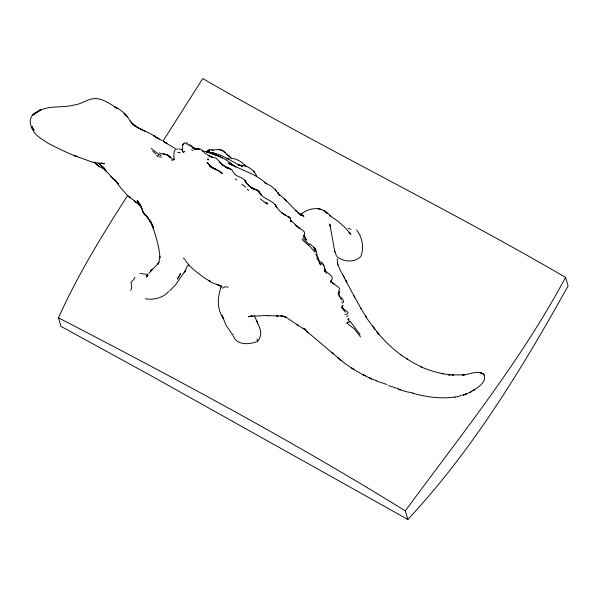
<?xml version="1.0" encoding="UTF-8"?>
<svg xmlns="http://www.w3.org/2000/svg" width="598" height="598" viewBox="0 0 598 598"><rect width="100%" height="100%" fill="white"/><g stroke="black" fill="none" stroke-linecap="round" stroke-linejoin="round"><path stroke-width="0.9" d="M330.634 281.845L331 283.033M182.427 151.78L182.682 144.985L184.834 142.735M208.889 151.743L208.904 149.934L208.889 151.743L207.379 151.152L206.639 152.393M331.045 280.955L330.956 281.299M208.792 150.883C208.538 149.739 209.846 149.679 210.735 149.844C215.848 150.651 221.297 147.317 225.177 152.767M173.846 159.068L174.018 152.139L174.93 149.948M182.39 151.683L182.696 150.554M151.189 148.424L158.537 154.217L157.797 156.728L156.721 155.144M134.969 277.27L133.795 279.49L131.089 282.106L131.702 288.296L130.626 290.254M221.723 287.145L221.94 285.739M360.557 336.995L354.517 329.124L346.99 323.212L347.408 322.068M207.043 152.019L207.588 150.748L207.379 151.152L208.754 151.257M339.799 291.196L338.67 293.192L338.902 292.108L339.103 293.618M163.336 140.605L202.767 78.555C322.09 147.743 446.347 207.984 565.559 277.375L568.1 285.949C522.121 368.368 472.57 450.227 407.851 519.445L149.455 374.841L61.003 326.381L58.462 317.807C77.718 274.945 102.4 234.827 127.725 195.344M343.028 305.286L342.475 307.178L344.396 310.145M331.038 281.03L331.322 280.611L330.948 281.097M565.559 277.375C520.925 360.953 461.148 434.776 405.309 510.871L407.851 519.445M147.145 275.895L146.473 277.091L147.766 275.207M184.999 271.298L187.286 266.043L188.893 265.019M184.117 272.815L185.425 270.58L175.573 284.783L169.75 290.86M342.49 305.451L341.645 307.327L345.233 312.223M182.682 144.985L183.623 143.513M232.749 334.185C235.298 345.659 249.112 344.874 257.611 341.376C260.795 337.586 261.887 331.793 259.345 327.405M175.573 149.732L176.133 148.954M341.914 307.955L342.475 307.178M173.644 160.047L174.369 159.061M148.685 273.465L158.164 263.561L157.745 264.286L158.956 262.171L158.679 262.911L159.98 256.796L159.935 257.514C159.061 245.023 154.957 232.801 150.532 221.193L153.701 228.488L152.909 226.5L153.051 226.859M184.109 151.683L184.356 151.376L183.474 152.46L183.773 152.094M208.695 151.002L208.351 151.421L209.038 151.122M206.908 151.84L207.304 151.369M331.105 280.888C334.865 276.874 328.504 273.772 326.037 271.357M209.397 149.881L209.696 149.799M177.075 149.5L177.673 148.88M168.591 291.607C162.783 298.103 153.701 300.099 145.336 298.813M347.901 313.419L345.031 314.698M339.081 290.411L338.326 291.017M222.576 288.184L225.319 286.659L228.032 287.204M38.78 110.832L37.39 111.893C48.191 104.77 62.655 108.283 73.92 105.024C81.687 104.254 87.966 98.386 95.815 98.528C103.962 99.029 110.667 104.299 117.343 108.447L114.532 106.855C121.678 109.763 127.023 115.399 130.857 121.962L130.072 121.035L135.454 126.492L131.493 123.053L138.953 128.421L136.8 127.023L151.72 134.378L159.083 138.953L156.796 137.824M36.231 112.925L40.552 109.808L32.815 115.025L35.058 113.68M474.67 389.552L472.988 390.644C478.123 387.384 488.155 380.978 483.393 373.959C476.688 369.968 469.505 374.729 462.575 375.006L464.414 374.886L452.103 374.909L453.733 374.841M474.782 389.477L469.692 392.527L463.248 395.039M348.148 315.677L346.504 316.372M37.928 111.482C29.556 114.016 27.493 124.661 34.079 130.207L32.135 127.247M469.692 392.527L471.463 391.593M147.258 275.678L146.353 276.156L147.968 275.319M346.99 323.212L350.376 321.53L360.093 334.641M174.429 159.068L173.517 159.509L170.901 158.679M251.571 315.931L250.308 316.417L252.595 316.08L249.687 316.492L263.815 315.572L282.413 315.991L286.539 317.478L283.863 316.297L280.791 315.931L285.896 317.149L298.439 325.574L297.116 324.699M465.296 394.336L463.45 394.942L466.709 393.813L463.002 395.143M459.81 395.719L461.97 395.054M459.301 396.287L454.869 397.177M300.839 214.712L301.923 213.987L300.42 214.899C308.942 206.841 322.83 205.914 330.231 215.983L329.505 215.467L337.638 220.946L344.059 226.59L350.936 234.244L349.038 232.607L350.316 233.519M455.13 396.99C441.003 399.105 426.456 397.042 412.762 393.267M226.134 158.829L228.944 158.41M234.147 166.565L235.38 166.334M181.889 150.023L182.951 149.896L178.937 148.842M189.177 144.215L192.339 147.153L190.351 145.523L194.993 148.633L193.961 148.102L198.073 149.276L195.254 149.066L192.593 147.975L195.254 149.066L196.727 149.156L194.283 148.827L197.945 149.119L195.733 149.194L200.128 149.007L201.294 149.448L204.979 153.297L212.141 157.364L208.986 155.973L216.184 158.238L223.174 165.34L219.354 161.796L221.798 164.158M198.461 148.947L197.803 149.014L199.605 149.216M238.236 165.19C244.41 164.756 250.682 167.582 254.643 172.299L253.574 171.2L255.645 173.869L256.706 176.589M277.749 316.073L276.568 316.11L278.167 316.065M177.703 152.468L180.342 152.4M453.463 374.856L448.575 374.841L449.988 374.901C439.665 373.451 429.155 370.685 420.215 366.41L421.71 367.097L412.239 362.261L406.348 358.516L407.701 359.376C395.712 352.02 385.643 342.348 376.949 331.89L378.997 334.319L378.048 333.183M217.366 149.455C222.493 149.298 226.276 153.679 229.924 156.736L226.717 154.426M147.758 274.497L139.932 273.443M228.107 158.709L226.664 158.597L228.78 158.769M268.532 315.647L266.985 315.467L268.218 315.617M232.039 158.35C237.69 159.053 242.668 162.432 246.324 166.678L244.395 164.667M161.542 157.154L159.165 156.788M213.419 150.173L211.894 149.963M350.376 321.53L348.963 321.021L347.842 319.145M209.943 152.37C221.006 153.626 230.058 160.518 239.746 165.34L238.191 164.51M351.131 229.333L348.066 228.264M202.154 150.898C214.891 152.722 226.201 159.031 235.896 167.268M412.934 392.983L406.655 391.765L398.425 389.268L400.301 389.866M171.708 160.122L172.837 160.361M208.814 152.632L208.037 152.468L218.823 156.093L214.077 154.209M301.22 214.832L299.68 214.435L303.552 215.699L301.766 215.138L303.926 216.304L297.49 212.432L301.235 215.056L295.277 210.197L296.675 211.393L284.155 198.521L278.362 193.737L279.804 195.397L275.506 189.962L276.612 191.076M211.662 152.647L214.308 153.35M441.9 373.503L443.365 373.892M317.979 208.523L321.283 209.405M349.262 232.981L350.563 233.347M398.702 388.902L388.565 385.598M386.936 384.484L380.769 382.443M213.471 154.007L212.574 153.738L220.505 156.968M374.774 379.969L376.247 380.44M105.121 169.324L98.947 166.558L94.245 162.103L98.947 166.558L94.955 162.903M259.883 193.371L257.626 190.456L258.949 191.472L259.883 193.371C258.59 188.893 252.976 190.097 250.36 186.89C261.094 194.402 245.703 184.02 245.875 182.173L247.004 183.579L244.589 180.394L246.608 183.257C244.298 176.163 236.404 178.182 233.183 172C232.009 167.515 226.836 168.591 224.011 166.02L229.079 168.21L226.007 167.291L222.875 165.085M257.514 190.306L251.594 188.034L248.065 184.842L251.182 187.705L254.957 189.387L251.018 187.608L257.417 190.276M241.443 166.222L242.855 166.693M229.288 168.651L227.831 168.113L230.88 169.697M101.436 162.933L104.276 163.71L93.086 162.424L73.487 155.316L77.516 156.698L75.654 156.123C66.266 152.475 57.206 147.938 48.251 143.333C42.069 138.99 33.032 134.894 31.948 126.559L32.187 128.443L31.948 126.559M379.947 382.286L376 380.754M214.637 168.696L211.154 167.044L209.494 165.25L211.154 167.044L213.389 168.232L210.503 166.453L209.016 164.375C211.939 169.361 218.674 169.428 222.441 173.614L217.993 170.34L214.637 168.696L216.349 169.421M164.854 154.688L162.282 153.424L167.492 154.845L170.355 157.274L166.431 154.329L164.173 154.411L167.492 154.845L169.122 156.384L166.588 154.628L168.344 155.592M374.124 379.954L369.594 378.018L371.552 378.885C359.413 373.354 347.901 366.372 337.765 357.679L339.567 359.204L331.815 352.461L333.318 353.814M143.221 130.484L145.643 131.493M213.807 168.464L215.287 169.084M242.511 166.573L239.222 165.063M167.014 143.438L163.74 141.719L175.177 148.446M160.929 155.495L158.537 154.217M276.134 190.598L271.477 186.277L264.406 182.338L266.753 183.863L261.147 179.378L254.741 175.349L228.047 163.142L232.742 165.676M220.184 285.739L217.081 284.416L219.862 285.53L221.051 286.935C217.62 297.714 216.371 307.536 223.375 318.674L222.217 315.602L225.984 325.163L232.166 334.207M166.379 143.161L163.172 141.27M58.462 317.807C175.976 378.646 292.758 441.189 405.309 510.871M363.24 374.767L365.288 375.843L363.263 374.782M156.108 137.42L162.275 140.635M191.554 149.769L193.109 150.659M235.253 178.996L236.808 179.908M169.638 156.669L171.32 157.67M221.111 157.334L222.321 158.066M303.687 328.227L306.191 330.417L303.687 328.227L305.862 329.932L304.576 328.84M161.811 154.321L159.449 152.744M128.645 196.533L130.513 197.789L128.114 196.032L138.519 203.896L139.962 205.391L137.084 202.886L141.218 207.214M344.732 309.712L348.073 312.597M229.191 162.551L232.846 165.242M297.617 325.028L304.763 329.707L333.064 353.582M267.284 204.299L260.175 198.76M295.031 224.654L299.792 228.511L291.166 220.849M265.901 202.139L267.882 203.529M245.808 187.323L241.876 184.236M401.744 355.481L400.473 354.539M334.088 284.2L332.563 282.876L338.52 287.242L339.903 289.402M247.056 189.14L248.828 190.448M152.729 151.264L155.824 154.015M339.372 359.047L341.226 360.512M336.921 256.602C343.349 262.059 354.838 262.851 360.878 256.385C364.204 247.961 362.395 237.04 356.602 230.028M228.369 155.674L231.553 158.313M298.073 227.315L303.268 230.626L304.322 232.039L304.591 233.474L303.739 237.152L304.105 235.724L304.12 236.15M220.849 286.36C217.067 283.781 211.909 283.714 208.44 280.335L210.204 281.396L205.166 278.436L196.832 272.247L189.925 266.282L185.395 260.466M207.94 158.806L208.65 159.434M309.719 243.864C313.255 246.548 316.94 249.65 316.903 254.516M169.092 156.482L167.552 155.099L170.198 157.573M296.264 225.767L296.72 226.186M284.155 198.521L286.659 201.018M207.439 159.292L208.201 160.025M99.328 163.755L105.988 171.065L101.6 165.952L103.686 167.851L102.819 167.051L104.732 169.092L99.328 163.755L114.024 179.549L111.998 177.726L110.884 176.373L117.821 183.347M117.866 183.25L115.377 180.693L118.352 184.035L114.487 179.355L120.848 187.981L127.112 195.023M183.414 258.03L185.066 259.667M309.428 244.784L302.73 238.116M320.707 261.603L323.854 265.34L325.028 270.064L324.437 268.196L324.908 269.653M307.125 331.95L306.714 331.516L307.88 332.75M302.05 239.574L310.84 247.37L314.795 252.221M99.193 163.568L100.225 164.674L98.797 163.105M331.494 281.658L332.817 283.093M104.725 168.883L103.297 167.32L105.196 169.406M322.516 263.501L321.918 262.836L323.854 265.34M186.576 142.503L189.028 145.815M340.83 297.019L343.05 299.852L343.626 302.431M377.906 333.011L368.48 320.692L360.9 308.404M229.983 156.997L231.359 158.672M144.402 214.024L148.446 218.442L146.331 215.915L150.165 221.581L149.246 219.69L153.357 227.457M145.568 215.489L143.475 212.567L145.934 215.781L144.507 214.495L142.616 211.057L143.602 213.165L144.88 214.675L142.653 211.363L140.089 204.763L137.189 200.345L139.954 204.239L142.167 209.068L141.636 207.895M315.617 249.553L314.07 247.542L315.908 249.986M372.636 326.209L373.832 327.831M348.313 318.256L349.038 319.534M306.654 240.261L304.591 237.413L306.206 239.641L303.911 235.328M373.668 327.607L374.834 329.214M259.33 192.287L261.251 194.933L260.743 194.462C265.056 199.837 273.869 200.367 276.381 207.147L275.095 204.501L278.451 209.629L281.591 212.664L285.724 215.4L281.793 212.881L290.142 217.949L291.121 221.761L290.635 220.049M209.307 165.093L207.08 162.32L210.459 166.648M313.83 248.895L315.624 251.377M326.403 273.555L324.946 271.275M185.559 143.064L186.404 144.238M277.629 192.264L278.556 193.565L278.04 192.825M321.044 264.57L316.85 258.157M319.818 261.737L315.759 254.18M325.447 270.655L324.557 269.242L325.626 270.991M290.972 220.707L291.667 221.828L290.979 220.647M341.323 299.658L338.842 295.576M319.048 262.604L320.491 265.011M361.117 308.777L353.724 295.36M259.756 327.689L256.288 320.341L256.998 321.649M257.745 323.025L254.09 315.325M354.562 297.004L354.764 297.408L340.098 269.892L337.549 263.785L337.78 265.026L337.205 258.844M344.874 278.399L343.573 275.902M341.757 301.541L342.594 303.193M339.903 296.421L338.7 293.566M318.51 259.024L316.947 255.211M338.034 294.022L338.326 294.657M152.565 225.596L153.14 227.27L151.743 223.577M336.472 255.929L334.349 250.353L334.88 252.02L329.775 223.958L330.148 226.537M324.213 270.565L324.594 271.597M324.422 267.134L324.565 267.717M257.043 338.961L257.611 341.376M178.481 277.136L177.404 279.109L180.693 273.361L178.481 277.136M151.675 269.945L150.576 271.103L152.49 269.107L151.675 269.945M40.201 109.995L39.214 110.518L41.486 109.441L40.201 109.995M251.295 316.2L248.491 316.678L251.295 316.2M104.239 163.575L102.886 163.56L104.291 163.59M481.614 373.107L480.426 372.823L481.614 373.107M227.464 168.031L225.685 167.291L227.464 168.031M140.844 129.265L139.939 128.742L142.167 130.035L140.844 129.265M482.623 373.511L484.096 374.834L482.623 373.511M353.508 369.228L351.654 368.047L353.47 369.243M155.36 136.77L153.903 135.776L156.041 137.234L155.36 136.77M136.71 202.7L134.543 201.115L136.71 202.7M289.552 217.425L288.094 216.431L290.142 217.949L289.552 217.425M326.605 212.843L323.996 210.69L327.248 213.389L326.605 212.843M211.221 167.006L209.838 165.549L211.221 167.006M125.296 114.48L124.182 113.246L127.247 116.782L125.296 114.48M366.604 317.762L365.423 315.976L366.604 317.762M210.339 166.124L209.345 164.644L210.339 166.124M346.825 282.331L346.01 280.701L346.825 282.331"/></g></svg>
